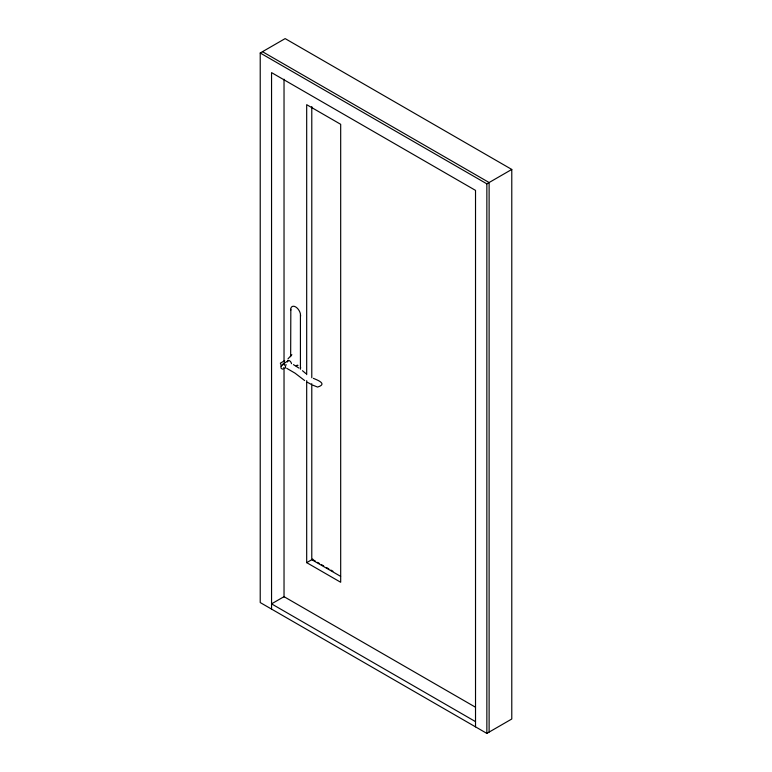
<?xml version="1.0" encoding="UTF-8"?>
<svg xmlns="http://www.w3.org/2000/svg" width="772" height="772" viewBox="0 0 772 772"><rect width="100%" height="100%" fill="white"/><g stroke="black" fill="none" stroke-linecap="round" stroke-linejoin="round"><path stroke-width="1.16" d="M290.658 310.421L290.726 309.282M300.53 368.35L300.597 367.211M300.424 369.238L300.424 313.934A7.025 4.053 60 0 0 295.628 306.909A7.025 4.053 60 0 0 290.832 308.395L290.658 356.722M280.767 366.092L281.201 368.476L282.88 369.18M282.301 364.548L288.024 360.813L287.512 361.537M287.966 358.883L291.855 354.695M260.222 52.998L285.148 38.6L511.778 169.444L511.778 719.002L486.852 733.4L260.222 602.556L260.222 52.998L486.852 183.842L511.778 169.444M284.665 360.678L280.361 363.158L281.606 366.217M306.687 380.654L306.687 562.643L312.805 559.111M296.139 365.909L298.011 365.368L296.921 365.262M312.699 385.122L317.572 387.062C327.984 383.906 317.167 379.949 313.335 378.338M286.721 368.302L295.049 373.165L304.631 380.528M311.377 384.475L307.275 382.217M262.48 51.685L489.12 182.53L489.12 732.088M293.447 364.625L298.918 368.07M312.342 559.372L315.439 561.157M317.495 562.344L319.56 563.541M321.615 564.728L323.68 565.915M326.768 567.7L328.824 568.887M330.889 570.083L332.944 571.27M340.626 576.356L311.782 559.7L311.782 383.742M306.687 562.643L340.684 582.262L340.684 124.302L306.687 104.674L306.687 374.632M475.494 707.22L284.019 596.669L271.551 603.858L475.523 721.627M302.46 370.695L305.953 373.629M300.53 314.947L300.597 316.153M486.852 183.842L486.852 733.4M475.523 726.857L475.523 190.385L271.551 72.616L271.551 609.098M311.782 106.555L311.782 377.72M284.028 79.198L284.028 362.222M284.028 368.244L284.028 597.074M282.581 365.426A2.123 1.226 60 0 1 284.212 364.635A2.123 1.226 60 0 1 285.563 367.453A2.123 1.226 60 0 1 283.7 367.742M287.445 361.952A2.934 1.698 60 0 1 289.249 360.62A2.934 1.698 60 0 1 291.526 363.689M283.951 364.066A2.065 1.187 60 0 1 284.492 363.757M285.949 364.596A2.065 1.187 60 0 1 286.248 365.04"/></g></svg>
